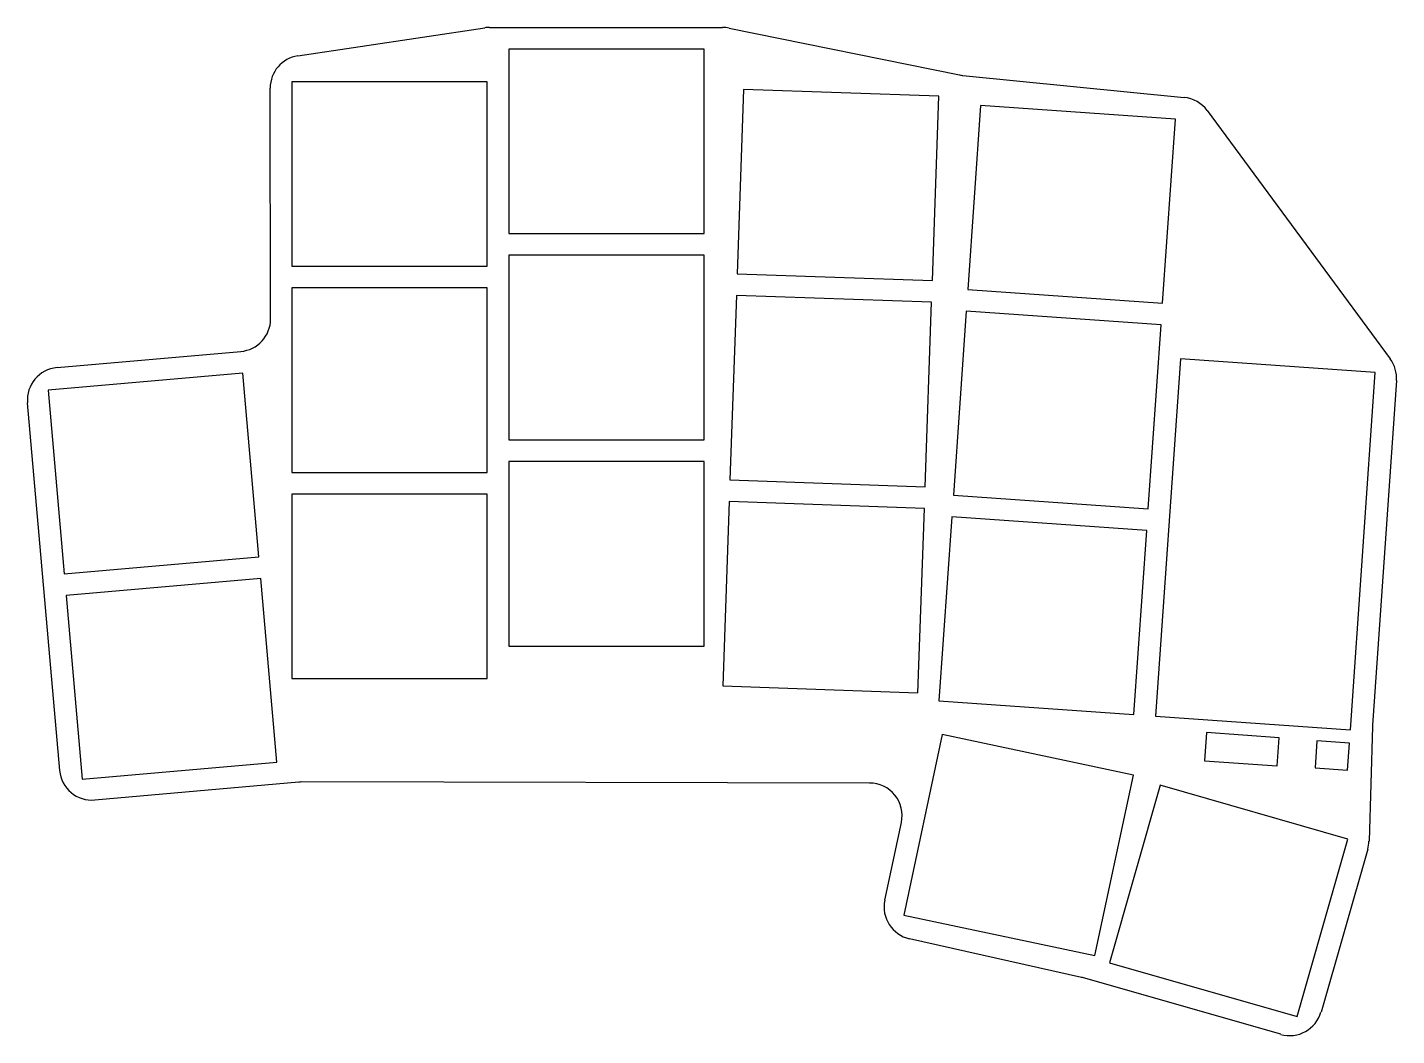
# Model space of a CAD drawing. Header units: millimetres. Extents: x -13 to 113, y -33 to 60.
import ezdxf

# ---------------------------------------------------------------- set-up
doc = ezdxf.new("R2010")
doc.units = ezdxf.units.MM

msp = doc.modelspace()

# ---------------------------------------------------------------- linework, layer by layer
for p, q in [((11.64, 57.42), (28.86, 60)), ((29.31, 60.03), (50.78, 60.03)), ((51.38, 59.97), (72.62, 55.65)), ((49.08, 58.03), (31.08, 58.03)), ((31.08, 58.03), (31.08, 41.03)), ((49.08, 41.03), (49.08, 58.03)), ((72.92, 55.6), (93.32, 53.57)), ((9.13, 33.17), (9.09, 54.44)), ((29.08, 55.03), (11.08, 55.03)), ((11.08, 55.03), (11.08, 38.03)), ((29.08, 38.03), (29.08, 55.03)), ((52.71, 54.32), (52.12, 37.33)), ((70.7, 53.69), (52.71, 54.32)), ((70.11, 36.7), (70.7, 53.69)), ((74.55, 52.84), (73.37, 35.88)), ((92.51, 51.59), (74.55, 52.84)), ((95.43, 52.37), (112.3, 29.49)), ((91.32, 34.63), (92.51, 51.59)), ((31.08, 41.03), (49.08, 41.03)), ((11.08, 38.03), (29.08, 38.03)), ((49.08, 39.03), (31.08, 39.03)), ((31.08, 39.03), (31.08, 22.03)), ((49.08, 22.03), (49.08, 39.03)), ((52.12, 37.33), (70.11, 36.7)), ((29.08, 36.03), (11.08, 36.03)), ((11.08, 36.03), (11.08, 19.03)), ((29.08, 19.03), (29.08, 36.03)), ((52.05, 35.33), (51.45, 18.34)), ((70.04, 34.7), (52.05, 35.33)), ((73.37, 35.88), (91.32, 34.63)), ((69.44, 17.71), (70.04, 34.7)), ((73.23, 33.89), (72.04, 16.93)), ((91.18, 32.63), (73.23, 33.89)), ((90, 15.67), (91.18, 32.63)), ((-10.54, 28.69), (6.39, 30.17)), ((92.97, 29.5), (90.67, -3.42)), ((110.92, 28.24), (92.97, 29.5)), ((6.57, 28.18), (-11.36, 26.61)), ((8.05, 11.24), (6.57, 28.18)), ((108.62, -4.68), (110.92, 28.24)), ((-11.36, 26.61), (-9.88, 9.68)), ((112.88, 27.5), (110.66, -4.26)), ((-10.3, -8.43), (-13.27, 25.44)), ((31.08, 22.03), (49.08, 22.03)), ((11.08, 19.03), (29.08, 19.03)), ((49.08, 20.03), (31.08, 20.03)), ((31.08, 20.03), (31.08, 3.03)), ((49.08, 3.03), (49.08, 20.03)), ((51.45, 18.34), (69.44, 17.71)), ((29.08, 17.03), (11.08, 17.03)), ((11.08, 17.03), (11.08, 0.03)), ((29.08, 0.03), (29.08, 17.03)), ((72.04, 16.93), (90, 15.67)), ((51.38, 16.34), (50.79, -0.65)), ((69.37, 15.71), (51.38, 16.34)), ((68.78, -1.28), (69.37, 15.71)), ((71.9, 14.93), (70.71, -2.02)), ((89.86, 13.68), (71.9, 14.93)), ((88.67, -3.28), (89.86, 13.68)), ((-9.88, 9.68), (8.05, 11.24)), ((8.22, 9.25), (-9.71, 7.68)), ((9.71, -7.68), (8.22, 9.25)), ((-9.71, 7.68), (-8.22, -9.25)), ((31.08, 3.03), (49.08, 3.03)), ((11.08, 0.03), (29.08, 0.03)), ((50.79, -0.65), (68.78, -1.28)), ((70.71, -2.02), (88.67, -3.28)), ((90.67, -3.42), (108.62, -4.68)), ((95.37, -4.95), (95.19, -7.55)), ((102.05, -5.42), (95.37, -4.95)), ((110.65, -4.38), (110.34, -14.94)), ((71.02, -5.13), (67.48, -21.76)), ((88.63, -8.88), (71.02, -5.13)), ((101.87, -8.01), (102.05, -5.42)), ((105.54, -5.71), (105.37, -8.21)), ((108.53, -5.92), (105.54, -5.71)), ((108.36, -8.42), (108.53, -5.92)), ((95.19, -7.55), (101.87, -8.01)), ((-8.22, -9.25), (9.71, -7.68)), ((105.37, -8.21), (108.36, -8.42)), ((11.74, -9.51), (-7.05, -11.16)), ((64.33, -9.6), (12.01, -9.5)), ((85.09, -25.5), (88.63, -8.88)), ((91.1, -9.8), (86.42, -26.15)), ((108.4, -14.77), (91.1, -9.8)), ((65.73, -20.4), (67.25, -13.23)), ((103.72, -31.11), (108.4, -14.77)), ((110.22, -15.68), (105.92, -30.7)), ((67.48, -21.76), (85.09, -25.5)), ((83.86, -27.5), (68.01, -23.95)), ((86.42, -26.15), (103.72, -31.11)), ((102.21, -32.75), (84.03, -27.54))]:
    msp.add_line(p, q)
for centre, start, end in [((29.31, 57.03), 90, 98.5308), ((50.78, 57.03), 78.4965, 90), ((12.09, 54.45), 98.5308, 180.1107), ((73.22, 58.59), 258.4965, 264.3132), ((93.02, 50.59), 36.3999, 84.3132), ((6.13, 33.16), 275, 0.1107), ((109.88, 27.71), 356, 36.3999), ((-10.28, 25.7), 95, 185), ((113.65, -4.47), 176, 178.3073), ((-7.32, -8.17), 185, 275), ((12, -12.5), 89.8905, 95), ((64.32, -12.6), 348, 89.8905), ((107.34, -14.85), 344, 358.3073), ((68.66, -21.02), 168, 257.385), ((83.2, -30.43), 74, 77.385), ((103.03, -29.87), 254, 344)]:
    msp.add_arc(centre, 3, start, end)

doc.saveas('drawing.dxf')
